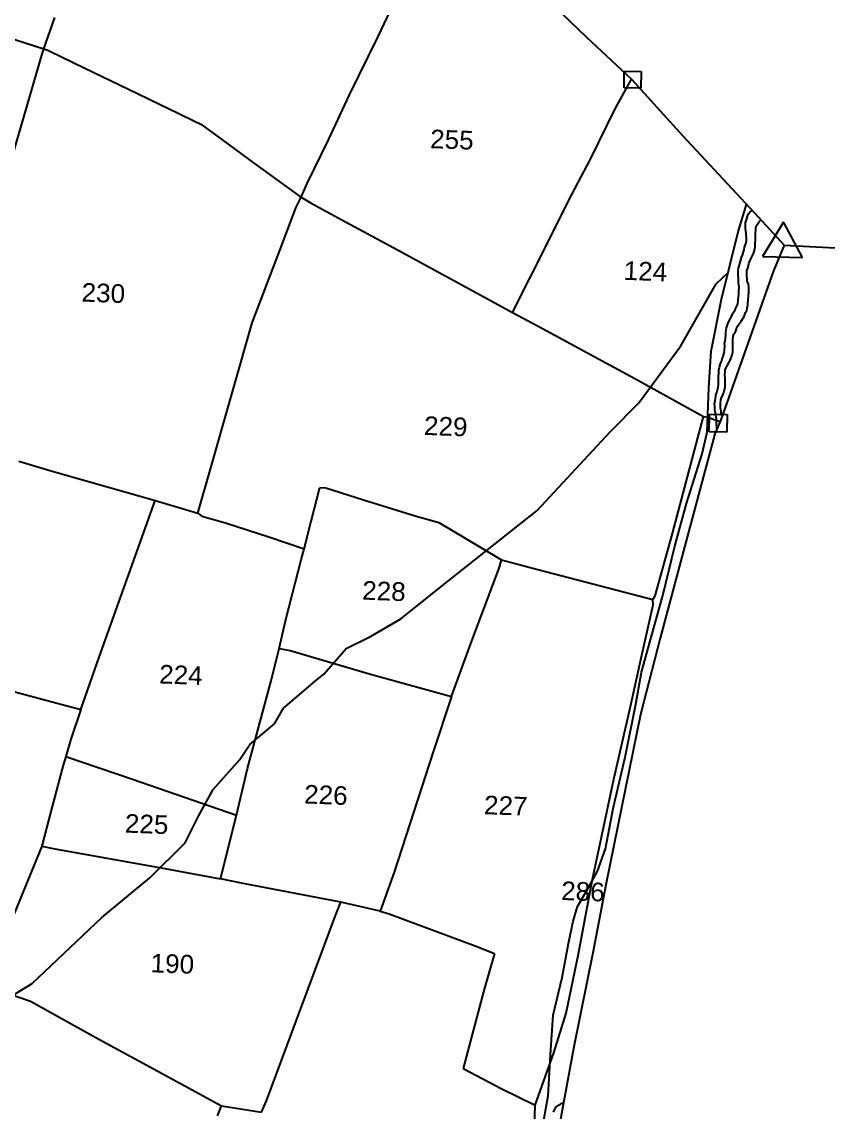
# Model space of a CAD drawing. Header units: inches. Extents: x 341797 to 347342, y 1572885 to 1580736.
# Drawn here: x 345496 to 346030, y 1578763 to 1579486 of the extents above; entities that cross this region are included whole.
import ezdxf

# ---------------------------------------------------------------- set-up
doc = ezdxf.new("R2010")
doc.units = ezdxf.units.IN
doc.header["$MEASUREMENT"] = 0
for name, color, linetype in [('CART TRACK', 51, 'Continuous'), ('PLAT NOS', 6, 'Continuous'), ('PLATS', 6, 'Continuous'), ('ROADS', 2, 'Continuous'), ('STREAMS', 131, 'Continuous'), ('VB', 5, 'Continuous')]:
    doc.layers.add(name, color=color, linetype=linetype)
doc.styles.get("Standard").update_dxf_attribs({"font": 'arial.ttf'})

msp = doc.modelspace()

# ---------------------------------------------------------------- linework, layer by layer
at = {"layer": 'CART TRACK'}
for p, q in [((345955.99, 1579311.82), (345963.94, 1579319.52)), ((345932.65, 1579270.71), (345955.99, 1579311.82)), ((345904.69, 1579233.12), (345932.65, 1579270.71)), ((345885.65, 1579213.81), (345904.69, 1579233.12)), ((345837.39, 1579161.61), (345885.65, 1579213.81)), ((345778.68, 1579115.15), (345837.39, 1579161.61)), ((345746.96, 1579089.75), (345778.68, 1579115.15)), ((345726.83, 1579078.19), (345746.96, 1579089.75)), ((345710.65, 1579070.04), (345726.83, 1579078.19)), ((345695.91, 1579053.15), (345710.65, 1579070.04)), ((345690.17, 1579048.42), (345695.91, 1579053.15)), ((345669.12, 1579030.58), (345690.17, 1579048.42)), ((345663.2, 1579020.3), (345669.12, 1579030.58)), ((345646.87, 1579006.39), (345663.2, 1579020.3)), ((345640.12, 1578996.61), (345646.87, 1579006.39)), ((345622.57, 1578976.57), (345640.12, 1578996.61)), ((345612.98, 1578959.4), (345622.57, 1578976.57)), ((345603.91, 1578941.2), (345612.98, 1578959.4)), ((345580.5, 1578918.11), (345603.91, 1578941.2)), ((345548.66, 1578891.69), (345580.5, 1578918.11)), ((345502.58, 1578848.06), (345548.66, 1578891.69)), ((345478.1, 1578833.13), (345502.58, 1578848.06))]:
    msp.add_line(p, q, dxfattribs=at)
at = {"layer": 'PLATS', "color": 0}
for p, q in [((345731.76, 1579475.49), (345742.35, 1579497.68)), ((345510.21, 1579467.74), (345517.5, 1579488.51)), ((345470.54, 1579480.35), (345510.21, 1579467.74)), ((345712.86, 1579437.22), (345731.76, 1579475.49)), ((345498.97, 1579429.16), (345509.31, 1579465.08)), ((345509.31, 1579465.08), (345510.16, 1579467.76)), ((345510.21, 1579467.74), (345512.94, 1579466.88)), ((345512.94, 1579466.88), (345522.34, 1579462.13)), ((345522.34, 1579462.13), (345537.02, 1579455.1)), ((345537.02, 1579455.1), (345566.46, 1579441.06)), ((345888.84, 1579427.61), (345899.88, 1579447.51)), ((345566.46, 1579441.06), (345599.84, 1579424.87)), ((345699.09, 1579407.91), (345712.86, 1579437.22)), ((345480.82, 1579367.83), (345498.97, 1579429.16)), ((345599.84, 1579424.87), (345610.19, 1579419.76)), ((345872.66, 1579394.62), (345888.84, 1579427.61)), ((345610.19, 1579419.76), (345614.44, 1579417.83)), ((345614.44, 1579417.83), (345624.91, 1579410.04)), ((345624.91, 1579410.04), (345649.21, 1579392.16)), ((345684.76, 1579378.54), (345699.09, 1579407.91)), ((345649.21, 1579392.16), (345679.74, 1579369.97)), ((345860.33, 1579371.08), (345872.66, 1579394.62)), ((345680.89, 1579369.29), (345684.76, 1579378.54)), ((345677.47, 1579362.71), (345680.89, 1579369.29)), ((345679.74, 1579369.97), (345680.89, 1579369.29)), ((345680.89, 1579369.29), (345687.58, 1579365.49)), ((345832.32, 1579315.21), (345860.33, 1579371.08)), ((345666.96, 1579334.74), (345677.47, 1579362.71)), ((345687.58, 1579365.49), (345707.8, 1579354.4)), ((345707.8, 1579354.4), (345745.27, 1579334.27)), ((345648.43, 1579285.96), (345666.96, 1579334.74)), ((345745.27, 1579334.27), (345809.25, 1579299.21)), ((345820.92, 1579292.86), (345832.32, 1579315.21)), ((345809.25, 1579299.21), (345820.92, 1579292.86)), ((345820.92, 1579292.86), (345838.5, 1579283.69)), ((345635.33, 1579240.4), (345648.43, 1579285.96)), ((345838.5, 1579283.69), (345904.48, 1579247.75)), ((345904.48, 1579247.75), (345947.65, 1579223.87)), ((345620.14, 1579186.87), (345635.33, 1579240.4)), ((345938.03, 1579188.16), (345947.65, 1579223.87)), ((345947.65, 1579223.87), (345950.24, 1579223.54)), ((345950.24, 1579223.54), (345958.55, 1579220.64)), ((345493.78, 1579194.34), (345515.74, 1579187.69)), ((345515.74, 1579187.69), (345574.19, 1579171.19)), ((345612.25, 1579159.96), (345620.14, 1579186.87)), ((345927.04, 1579146.33), (345938.03, 1579188.16)), ((345687.53, 1579154.54), (345693.13, 1579176.94)), ((345693.13, 1579176.94), (345697.22, 1579176.61)), ((345697.22, 1579176.61), (345722.29, 1579168.74)), ((345546.86, 1579064.38), (345583.98, 1579168.29)), ((345574.19, 1579171.19), (345583.42, 1579168.46)), ((345583.42, 1579168.46), (345612.25, 1579159.96)), ((345722.29, 1579168.74), (345756.43, 1579158.2)), ((345612.25, 1579159.96), (345614.98, 1579157.82)), ((345614.98, 1579157.82), (345630.67, 1579153.43)), ((345756.43, 1579158.2), (345772.11, 1579153.64)), ((345630.67, 1579153.43), (345659.4, 1579144.07)), ((345682.75, 1579136.16), (345687.53, 1579154.54)), ((345772.11, 1579153.64), (345798.92, 1579137.78)), ((345659.4, 1579144.07), (345682.75, 1579136.16)), ((345915.63, 1579105.06), (345927.04, 1579146.33)), ((345680.94, 1579128.88), (345682.75, 1579136.16)), ((345798.92, 1579137.78), (345813.57, 1579128.85)), ((345670.76, 1579089.3), (345680.94, 1579128.88)), ((345812.17, 1579123.35), (345813.61, 1579128.84)), ((345813.57, 1579128.85), (345833.62, 1579123.59)), ((345793.38, 1579073.56), (345812.17, 1579123.35)), ((345833.62, 1579123.59), (345914.11, 1579102.7)), ((345914.11, 1579102.7), (345915.63, 1579105.06)), ((345914.29, 1579099.04), (345914.11, 1579102.7)), ((345906.72, 1579065.75), (345914.29, 1579099.04)), ((345666.34, 1579070.05), (345670.76, 1579089.3)), ((345780.43, 1579038.25), (345793.38, 1579073.56)), ((345386.96, 1579069.4), (345534.69, 1579029.72)), ((345534.69, 1579029.72), (345546.86, 1579064.38)), ((345661.11, 1579049.55), (345666.34, 1579070.05)), ((345666.34, 1579070.05), (345673.6, 1579068.8)), ((345673.6, 1579068.8), (345726.83, 1579053.09)), ((345899.25, 1579031.72), (345906.72, 1579065.75)), ((345645.37, 1578990.55), (345661.11, 1579049.55)), ((345726.83, 1579053.09), (345780.43, 1579038.25)), ((345780.43, 1579038.25), (345768.4, 1579001.57)), ((345534.69, 1579029.72), (345528.25, 1579010.04)), ((345888.07, 1578983.59), (345899.25, 1579031.72)), ((345528.25, 1579010.04), (345524.85, 1578998.43)), ((345524.85, 1578998.43), (345523.09, 1578992.7)), ((345524.85, 1578998.43), (345568.96, 1578983.47)), ((345768.4, 1579001.57), (345742.42, 1578921.79)), ((345523.09, 1578992.7), (345514.86, 1578962.13)), ((345637.94, 1578959.62), (345645.37, 1578990.55)), ((345568.96, 1578983.47), (345637.94, 1578959.62)), ((345880.05, 1578945.15), (345888.07, 1578983.59)), ((345514.86, 1578962.13), (345508.86, 1578939.17)), ((345627.32, 1578917.46), (345637.94, 1578959.62)), ((345873.83, 1578916.04), (345880.05, 1578945.15)), ((345508.86, 1578939.17), (345499.81, 1578916.92)), ((345508.86, 1578939.17), (345517.63, 1578937.42)), ((345517.63, 1578937.42), (345587.97, 1578924.71)), ((345587.97, 1578924.71), (345627.32, 1578917.46)), ((345742.42, 1578921.79), (345733.31, 1578896.06)), ((345499.81, 1578916.92), (345482.88, 1578875.46)), ((345642.47, 1578914.25), (345627.32, 1578917.46)), ((345707.08, 1578901.85), (345642.47, 1578914.25)), ((345864.68, 1578867.59), (345873.83, 1578916.04)), ((345703.55, 1578893.07), (345707.08, 1578901.85)), ((345733.31, 1578896.06), (345707.08, 1578901.85)), ((345681.29, 1578833.23), (345703.55, 1578893.07)), ((345733.31, 1578896.06), (345739.16, 1578894.33)), ((345739.16, 1578894.33), (345796.28, 1578873.03)), ((345796.28, 1578873.03), (345808.92, 1578867.96)), ((345808.92, 1578867.96), (345802.06, 1578843.35)), ((345856.65, 1578828.46), (345864.68, 1578867.59)), ((345482.27, 1578843.03), (345501.39, 1578836.35)), ((345802.06, 1578843.35), (345788.31, 1578791.67)), ((345501.39, 1578836.35), (345546.65, 1578811.07)), ((345657.92, 1578770.23), (345681.29, 1578833.23)), ((345848.28, 1578802.02), (345856.65, 1578828.46)), ((345546.65, 1578811.07), (345573.32, 1578796.85)), ((345573.32, 1578796.85), (345613.55, 1578774.93)), ((345836.09, 1578767.47), (345848.28, 1578802.02)), ((345788.31, 1578791.67), (345813.86, 1578778.25)), ((345613.55, 1578774.93), (345628.08, 1578766.93)), ((345813.86, 1578778.25), (345836.09, 1578767.47)), ((345625.4, 1578760.19), (345628.08, 1578766.93)), ((345628.08, 1578766.93), (345654.63, 1578762.73)), ((345654.63, 1578762.73), (345657.92, 1578770.23)), ((345835.54, 1578752.98), (345836.09, 1578767.47))]:
    msp.add_line(p, q, dxfattribs=at)
at = {"layer": 'ROADS', "color": 1}
for p, q in [((345970.65, 1579346.47), (345976.18, 1579364.61)), ((345959.51, 1579301.72), (345970.65, 1579346.47)), ((345952.68, 1579267.22), (345959.51, 1579301.72)), ((345951.08, 1579243.02), (345952.68, 1579267.22)), ((345949.93, 1579213.62), (345951.08, 1579243.02)), ((345946.61, 1579199.3), (345949.93, 1579213.62)), ((345936.34, 1579166.21), (345946.61, 1579199.3)), ((345928.69, 1579137.9), (345936.34, 1579166.21)), ((345920.62, 1579105.31), (345928.69, 1579137.9)), ((345906.4, 1579054.42), (345920.62, 1579105.31)), ((345902.74, 1579033.24), (345906.4, 1579054.42)), ((345895.68, 1578998.17), (345902.74, 1579033.24)), ((345887.78, 1578964.14), (345895.68, 1578998.17)), ((345882.58, 1578937.29), (345887.78, 1578964.14)), ((345877.29, 1578922.42), (345882.58, 1578937.29)), ((345870.89, 1578910.78), (345877.29, 1578922.42)), ((345864.05, 1578899.09), (345870.89, 1578910.78)), ((345861.29, 1578889.36), (345864.05, 1578899.09)), ((345858.14, 1578874.64), (345861.29, 1578889.36)), ((345853.89, 1578852.1), (345858.14, 1578874.64)), ((345847.85, 1578827.04), (345853.89, 1578852.1)), ((345846.14, 1578800.83), (345847.85, 1578827.04)), ((345844.53, 1578773.55), (345846.14, 1578800.83)), ((345840.38, 1578750.19), (345844.53, 1578773.55))]:
    msp.add_line(p, q, dxfattribs=at)
at = {"layer": 'STREAMS'}
for p, q in [((345978.35, 1579359.37), (345979.43, 1579360.24)), ((345979.43, 1579360.24), (345979.87, 1579360.65)), ((345975.46, 1579350.77), (345975.48, 1579352.61)), ((345975.48, 1579352.61), (345976.09, 1579354.31)), ((345976.09, 1579354.31), (345976.81, 1579356.7)), ((345976.81, 1579356.7), (345977.24, 1579358.12)), ((345977.24, 1579358.12), (345978.35, 1579359.37)), ((345983.42, 1579351.42), (345984.29, 1579352.91)), ((345984.29, 1579352.91), (345984.81, 1579353.48)), ((345984.81, 1579353.48), (345985.73, 1579354.33)), ((345975.42, 1579348.6), (345975.46, 1579350.77)), ((345975.74, 1579347.03), (345975.42, 1579348.6)), ((345975.92, 1579344.98), (345975.74, 1579347.03)), ((345981.97, 1579343.03), (345982, 1579345.4)), ((345982, 1579345.4), (345982.26, 1579347.74)), ((345982.26, 1579347.74), (345982.39, 1579349.17)), ((345982.39, 1579349.17), (345983.42, 1579351.42)), ((345974.76, 1579336.27), (345975.68, 1579338.42)), ((345975.68, 1579338.42), (345976.12, 1579340.46)), ((345976.18, 1579341.86), (345975.92, 1579344.98)), ((345976.12, 1579340.46), (345976.18, 1579341.86)), ((345981.76, 1579336.49), (345981.78, 1579338.15)), ((345981.78, 1579338.15), (345982, 1579341.59)), ((345982, 1579341.59), (345981.97, 1579343.03)), ((345972.78, 1579329.43), (345973.45, 1579331.02)), ((345973.45, 1579331.02), (345974.53, 1579334.43)), ((345974.53, 1579334.43), (345974.76, 1579336.27)), ((345979.43, 1579329.32), (345980.06, 1579330.64)), ((345980.06, 1579330.64), (345980.74, 1579332.07)), ((345980.74, 1579332.07), (345981.73, 1579334.94)), ((345981.73, 1579334.94), (345981.76, 1579336.49)), ((345970.72, 1579322.35), (345971.94, 1579326.09)), ((345971.94, 1579326.09), (345972.78, 1579329.43)), ((345977.17, 1579322.87), (345977.66, 1579325.42)), ((345977.66, 1579325.42), (345978.06, 1579326.41)), ((345978.06, 1579326.41), (345979.43, 1579329.32)), ((345970.61, 1579317.46), (345970.66, 1579320.82)), ((345970.82, 1579315.37), (345970.61, 1579317.46)), ((345970.66, 1579320.82), (345970.72, 1579322.35)), ((345976.23, 1579318.96), (345976.25, 1579320.56)), ((345976.26, 1579317.35), (345976.23, 1579318.96)), ((345976.25, 1579320.56), (345977.17, 1579322.87)), ((345976.45, 1579315.51), (345976.26, 1579317.35)), ((345970.88, 1579312.6), (345970.82, 1579315.37)), ((345971.25, 1579309.89), (345970.88, 1579312.6)), ((345971.06, 1579306.57), (345971.25, 1579309.89)), ((345976.53, 1579313.63), (345976.45, 1579315.51)), ((345977.33, 1579311.63), (345976.53, 1579313.63)), ((345977.7, 1579309.96), (345977.33, 1579311.63)), ((345977.68, 1579308.8), (345977.7, 1579309.96)), ((345970.68, 1579301.01), (345970.81, 1579303.54)), ((345970.81, 1579303.54), (345970.94, 1579304.97)), ((345970.94, 1579304.97), (345971.06, 1579306.57)), ((345977.12, 1579301), (345977.44, 1579304.15)), ((345977.44, 1579304.15), (345977.63, 1579305.75)), ((345977.63, 1579305.75), (345977.68, 1579308.8)), ((345967.35, 1579292.71), (345968.5, 1579294.57)), ((345968.5, 1579294.57), (345968.82, 1579295.39)), ((345968.82, 1579295.39), (345969.62, 1579297.13)), ((345969.62, 1579297.13), (345970.25, 1579298.72)), ((345970.25, 1579298.72), (345970.68, 1579301.01)), ((345976.24, 1579294.25), (345976.65, 1579295.68)), ((345976.65, 1579295.68), (345976.9, 1579297.68)), ((345976.9, 1579297.68), (345977.04, 1579299.18)), ((345977.04, 1579299.18), (345977.12, 1579301)), ((345964.41, 1579286.98), (345965.54, 1579288.83)), ((345965.54, 1579288.83), (345966.1, 1579290.17)), ((345966.1, 1579290.17), (345966.88, 1579291.75)), ((345966.88, 1579291.75), (345967.35, 1579292.71)), ((345971.34, 1579285.4), (345972.64, 1579287.26)), ((345972.64, 1579287.26), (345974.58, 1579290.35)), ((345974.58, 1579290.35), (345975.44, 1579292.88)), ((345975.44, 1579292.88), (345976.24, 1579294.25)), ((345962.44, 1579279.63), (345962.68, 1579281.32)), ((345962.68, 1579281.32), (345962.9, 1579282.72)), ((345962.9, 1579282.72), (345963.7, 1579285.35)), ((345963.7, 1579285.35), (345964.41, 1579286.98)), ((345968.6, 1579279.53), (345969.69, 1579282.66)), ((345969.69, 1579282.66), (345970.43, 1579284.03)), ((345970.43, 1579284.03), (345971.34, 1579285.4)), ((345961.62, 1579272.33), (345961.86, 1579273.83)), ((345961.86, 1579273.83), (345962.18, 1579275.87)), ((345962.18, 1579275.87), (345962.34, 1579277.58)), ((345962.34, 1579277.58), (345962.44, 1579279.63)), ((345967.02, 1579270.5), (345967.07, 1579273.78)), ((345967.07, 1579273.78), (345967.09, 1579275.22)), ((345967.09, 1579275.22), (345967.17, 1579276.99)), ((345967.17, 1579276.99), (345967.69, 1579278.53)), ((345967.69, 1579278.53), (345968.6, 1579279.53)), ((345960.55, 1579263.79), (345961.22, 1579266.06)), ((345961.22, 1579266.06), (345961.61, 1579267.88)), ((345961.61, 1579267.88), (345961.67, 1579270.76)), ((345961.67, 1579270.76), (345961.62, 1579272.33)), ((345966.49, 1579264.91), (345967.01, 1579266.58)), ((345966.99, 1579268.79), (345967.02, 1579270.5)), ((345967.01, 1579266.58), (345966.99, 1579268.79)), ((345958.13, 1579256.77), (345958.84, 1579258.99)), ((345958.84, 1579258.99), (345959.46, 1579260.47)), ((345959.46, 1579260.47), (345960.08, 1579263)), ((345960.08, 1579263), (345960.55, 1579263.79)), ((345963.16, 1579257.21), (345964.76, 1579260.4)), ((345964.76, 1579260.4), (345965.22, 1579261.33)), ((345965.22, 1579261.33), (345965.85, 1579262.93)), ((345965.85, 1579262.93), (345966.49, 1579264.91)), ((345957.51, 1579251.03), (345957.65, 1579252.26)), ((345957.65, 1579252.26), (345957.86, 1579254.73)), ((345957.86, 1579254.73), (345958.13, 1579256.77)), ((345961.64, 1579251.75), (345962, 1579253.46)), ((345961.88, 1579249.25), (345961.64, 1579251.75)), ((345962, 1579253.46), (345962.02, 1579255.07)), ((345962.02, 1579255.07), (345963.16, 1579257.21)), ((345957.24, 1579242.87), (345957.52, 1579245.57)), ((345957.56, 1579247.74), (345957.51, 1579251.03)), ((345957.52, 1579245.57), (345957.56, 1579247.74)), ((345962.06, 1579246.59), (345961.88, 1579249.25)), ((345962.02, 1579243.83), (345962.06, 1579246.59)), ((345955.59, 1579235.86), (345955.7, 1579237.12)), ((345955.7, 1579237.12), (345955.86, 1579238.01)), ((345955.86, 1579238.01), (345956.45, 1579239.81)), ((345956.45, 1579239.81), (345956.84, 1579241.64)), ((345956.84, 1579241.64), (345957.24, 1579242.87)), ((345959.63, 1579236.6), (345960.15, 1579237.7)), ((345960.15, 1579237.7), (345960.83, 1579239.23)), ((345960.83, 1579239.23), (345961.36, 1579240.96)), ((345961.36, 1579240.96), (345961.72, 1579242.28)), ((345961.72, 1579242.28), (345962.02, 1579243.83)), ((345954.82, 1579232.4), (345955.3, 1579234.53)), ((345955, 1579230.44), (345954.82, 1579232.4)), ((345955.1, 1579228.06), (345955, 1579230.44)), ((345955.3, 1579234.53), (345955.59, 1579235.86)), ((345958.76, 1579229.81), (345958.79, 1579231.8)), ((345959.01, 1579228.64), (345958.76, 1579229.81)), ((345958.79, 1579231.8), (345958.8, 1579232.85)), ((345958.8, 1579232.85), (345959, 1579234.95)), ((345959, 1579234.95), (345959.63, 1579236.6)), ((345955.46, 1579226.48), (345955.1, 1579228.06)), ((345956.06, 1579223.43), (345955.46, 1579226.48)), ((345956.25, 1579222.3), (345956.06, 1579223.43)), ((345956.25, 1579219.69), (345956.25, 1579222.3)), ((345959.33, 1579227.59), (345959.01, 1579228.64)), ((345959.31, 1579226.43), (345959.33, 1579227.59)), ((345959.91, 1579224.29), (345959.31, 1579226.43)), ((345956.53, 1579215.67), (345956.25, 1579219.69)), ((345849.87, 1578766.23), (345850.52, 1578766.81)), ((345850.52, 1578766.81), (345851.01, 1578767.25)), ((345851.01, 1578767.25), (345852.7, 1578768.02)), ((345852.7, 1578768.02), (345853.5, 1578768.42)), ((345853.5, 1578768.42), (345854.78, 1578769.17)), ((345848.24, 1578762.68), (345848.65, 1578763.8)), ((345848.65, 1578763.8), (345849.08, 1578764.61)), ((345849.08, 1578764.61), (345849.87, 1578766.23))]:
    msp.add_line(p, q, dxfattribs=at)
at = {"layer": 'VB', "color": 6}
for p, q in [((345816.07, 1579527.52), (345870.1, 1579475.51)), ((345870.1, 1579475.51), (345899.88, 1579447.51)), ((345894.94, 1579441.84), (345895.1, 1579452.93)), ((345895.1, 1579452.93), (345906.2, 1579452.76)), ((345899.88, 1579447.51), (345933.71, 1579410.23)), ((345906.2, 1579452.76), (345906.03, 1579441.67)), ((345906.03, 1579441.67), (345894.94, 1579441.84)), ((345933.71, 1579410.23), (345984.21, 1579355.98)), ((345984.21, 1579355.98), (346001.13, 1579337.59)), ((346000.73, 1579352.83), (345986.79, 1579330)), ((346000.87, 1579352.68), (346000.73, 1579352.83)), ((346013.16, 1579329.38), (346000.87, 1579352.68)), ((346001.13, 1579337.59), (345994.02, 1579320.45)), ((346001.13, 1579337.59), (346078.1, 1579333.59)), ((345986.79, 1579330), (346013.16, 1579329.38)), ((345994.02, 1579320.45), (345959.03, 1579221.81)), ((345951.3, 1579213.7), (345951.48, 1579225.46)), ((345951.48, 1579225.46), (345963.24, 1579225.28)), ((345963.24, 1579225.28), (345963.07, 1579213.52)), ((345959.03, 1579221.81), (345955.2, 1579212.43)), ((345955.2, 1579212.43), (345933.55, 1579131.52)), ((345963.07, 1579213.52), (345951.3, 1579213.7)), ((345933.55, 1579131.52), (345918.78, 1579077.07)), ((345918.78, 1579077.07), (345905.72, 1579026.44)), ((345905.72, 1579026.44), (345882.99, 1578914.48)), ((345882.99, 1578914.48), (345874.34, 1578869.45)), ((345874.34, 1578869.45), (345861.61, 1578805.97)), ((345861.61, 1578805.97), (345851.15, 1578749.62))]:
    msp.add_line(p, q, dxfattribs=at)

# ---------------------------------------------------------------- texts
at = {"layer": 'PLAT NOS', "color": 0}
for s, oblique, p in [('255', 360, (345766.18, 1579401.91)), ('124', 360, (345894.49, 1579314.61)), ('230', 360, (345535.1, 1579300.19)), ('229', 0, (345762.1, 1579211.78)), ('228', 360, (345721.13, 1579102.58)), ('224', 0, (345586.54, 1579047)), ('226', 0, (345682.65, 1578967.42)), ('227', 360, (345801.9, 1578960.31)), ('225', 360, (345563.82, 1578948.1)), ('286', 360, (345853.05, 1578903.44)), ('190', 0, (345580.86, 1578855.5))]:
    msp.add_text(s, height=12.366, rotation=357.88117, dxfattribs=dict(at, oblique=oblique)).set_placement(p)

doc.saveas('drawing.dxf')
